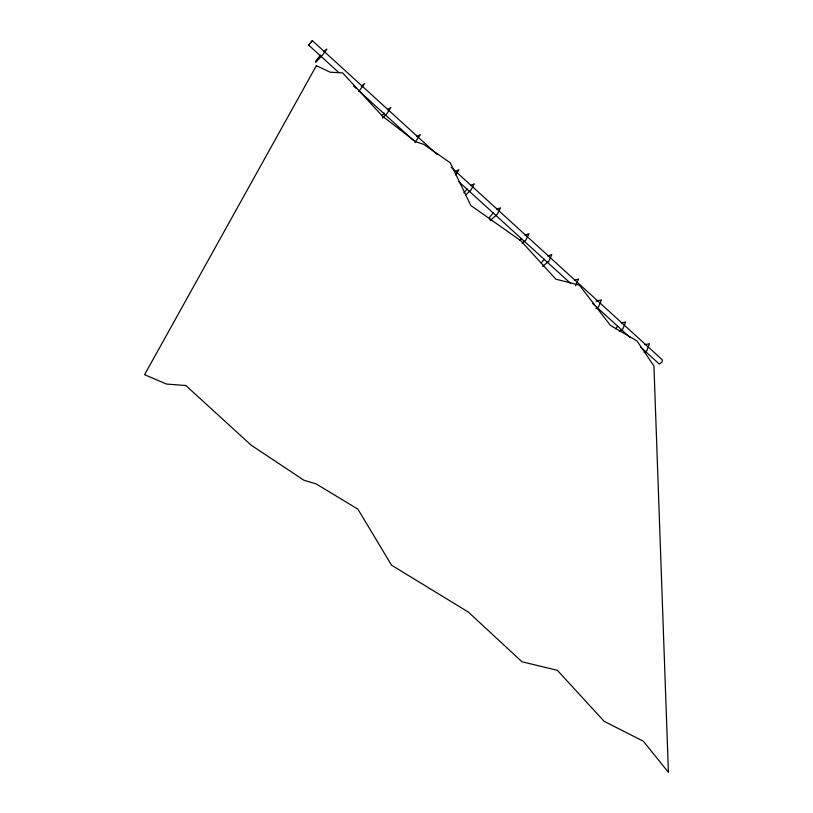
<?xml version="1.0" encoding="UTF-8"?>
<svg xmlns="http://www.w3.org/2000/svg" width="813" height="813" viewBox="0 0 813 813"><rect width="100%" height="100%" fill="white"/><g stroke="black" fill="none" stroke-linecap="round" stroke-linejoin="round"><path stroke-width="1.22" d="M575.645 285.729L578.571 279.032L574.334 280.251M455.869 175.069L458.878 169.693L455.128 171.563M338.645 72.398L308.645 45.111L312.324 40.65L437.109 154.45M312.324 40.65L308.645 45.111M615.573 328.859L617.839 326.043M541.224 263.006L544.344 259.184M519.954 240.353L521.529 238.433M493.298 212.752L489.314 217.589L489.924 219.469M463.918 192.854L467.14 188.951M382.059 115.639L384.275 112.987M320.627 55.071L316.074 60.457L315.739 62.266L322.436 55.223L326.867 49.105L323.696 51.727M358.757 91.534L364.641 83.607L361.297 86.005M382.527 117.976L386.795 113.81L390.819 107.529L387.364 109.775M414.854 142.549L420.423 134.572L416.835 136.645M465.575 194.947L470.798 190.283L474.325 183.809L470.503 185.588M490.219 220.414L497.231 214.347L500.595 207.803L496.672 209.439M522.21 243.25L525.737 240.292L528.938 233.697L524.903 235.181M542.566 266.329L548.765 261.268L551.844 254.611L547.708 255.983M595.939 308.727L598.622 306.653L601.427 299.906L596.02 301.298M619.354 331.501L622.951 328.798L625.614 321.999L621.203 322.995M644.181 352.568L646.884 350.586L649.424 343.747L644.922 344.621M353.645 86.046L356.46 88.607M359.275 91.168L413.654 140.629M458.654 181.563L570.228 283.056M592.728 303.523L630.238 337.639M640.542 347.019L659.302 364.072L662.178 361.998L662.27 359.803L451.174 167.285M316.379 65.64L144.582 374.681L166.431 384.041L185.852 385.525L251.034 445.077L303.91 480.229L316.115 483.887L357.883 509.151L391.541 565.177L468.329 612.077L521.976 661.762L557.362 670.308L604.14 721.314L643.357 741.232L668.418 772.35L653.937 365.992L636.894 340.83L610.492 325.495L579.384 285.15L555.797 279.154L520.777 240.709L470.849 205.516L450.26 162.803L423.644 144.328L415.758 141.797L382.486 116.198L342.68 72.926L330.108 72.184L316.379 65.64"/></g></svg>
